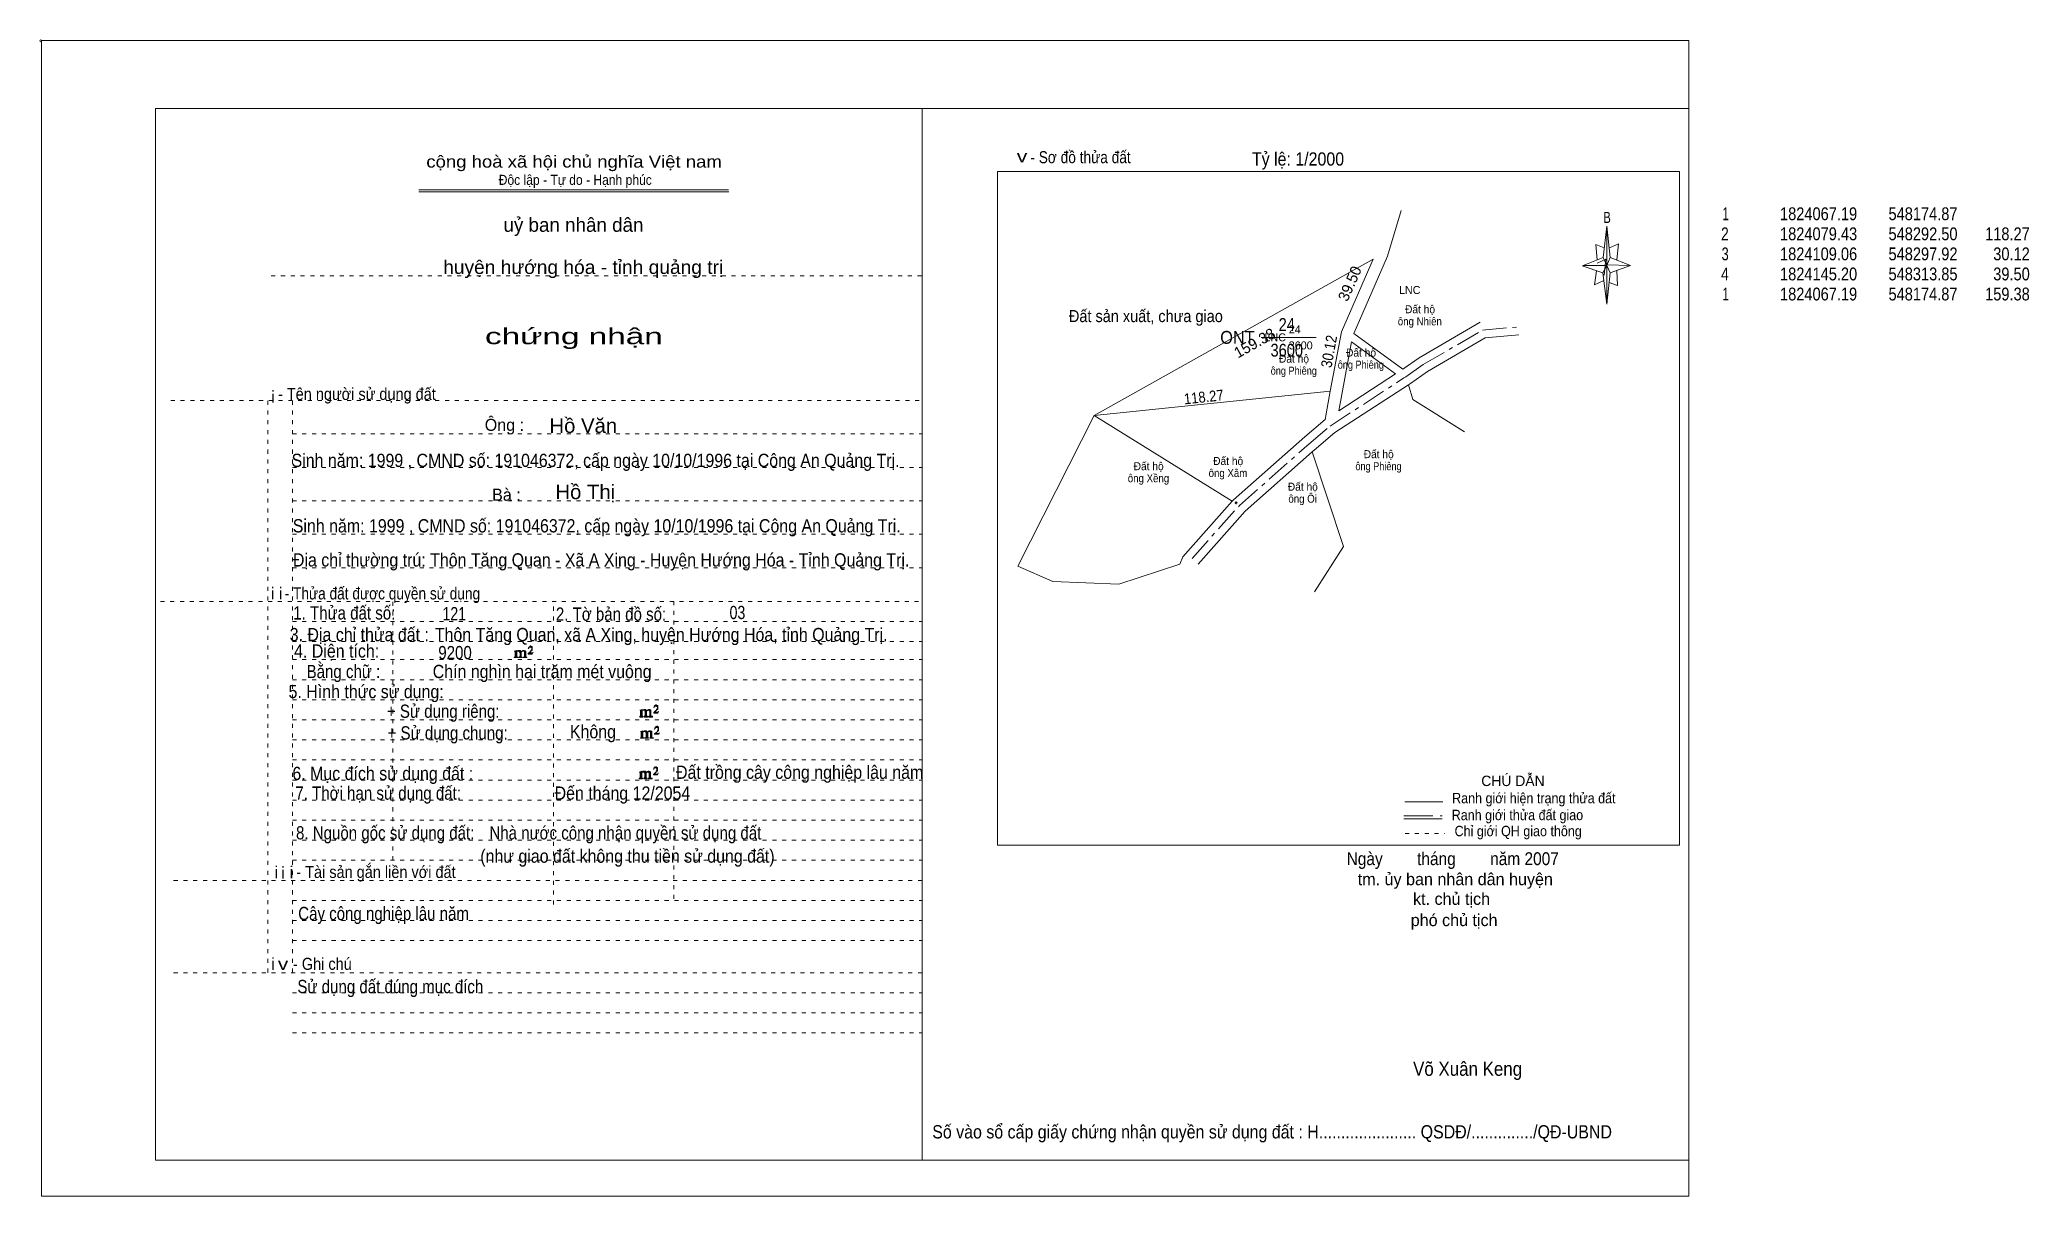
# Model space of a CAD drawing. Header units: centimetres. Extents: x -1.6 to 48, y -3.3 to 25.5.
import ezdxf
from ezdxf.enums import TextEntityAlignment as Align

# ---------------------------------------------------------------- set-up
doc = ezdxf.new("R2010")
doc.units = ezdxf.units.CM
doc.header["$LTSCALE"] = 0.12
for name, pattern in [('DOT_DASHED', [7.7, 5, -1.2, 0.3, -1.2]), ('DOTTED', [1.5, 0.3, -1.2]), ('LONG_DASHED', [7.5, 6, -1.5])]:
    doc.linetypes.add(name, pattern=pattern)
for name, color, linetype, lineweight in [('1', 7, 'DOTTED', 13), ('10', 7, 'Continuous', 13), ('13', 7, 'Continuous', 13), ('22', 7, 'Continuous', 13), ('33', 7, 'LONG_DASHED', 13), ('4', 7, 'Continuous', 13), ('5', 7, 'Continuous', 13), ('50', 7, 'Continuous', 13)]:
    doc.layers.add(name, color=color, linetype=linetype, lineweight=lineweight)
doc.layers.add('23', color=7, linetype='Continuous')
doc.layers.add('30', color=7, linetype='Continuous')

msp = doc.modelspace()

# ---------------------------------------------------------------- hatches: boundary and pattern name
at = {"layer": '10'}
msp.add_hatch(color=256, dxfattribs=at).paths.add_polyline_path([(28.224, 13.955, 1), (28.224, 13.963, 1)])
at = {"layer": '50'}
for points in [[(10.27, 10.13), (10.27, 10.12), (10.27, 10.11), (10.25, 10.11), (10.24, 10.11), (10.24, 10.1), (10.33, 10.1), (10.33, 10.11), (10.32, 10.11), (10.31, 10.11), (10.31, 10.12), (10.31, 10.13), (10.31, 10.24), (10.31, 10.25), (10.32, 10.26), (10.34, 10.26), (10.35, 10.26), (10.36, 10.26), (10.37, 10.25), (10.39, 10.22), (10.39, 10.13), (10.37, 10.12), (10.37, 10.11), (10.36, 10.11), (10.35, 10.11), (10.35, 10.1), (10.44, 10.1), (10.44, 10.11), (10.43, 10.11), (10.42, 10.11), (10.42, 10.12), (10.42, 10.13), (10.42, 10.24), (10.44, 10.26), (10.45, 10.26), (10.46, 10.26), (10.49, 10.26), (10.49, 10.25), (10.5, 10.24), (10.5, 10.22), (10.5, 10.13), (10.5, 10.12), (10.49, 10.11), (10.49, 10.11), (10.47, 10.11), (10.47, 10.1), (10.56, 10.1), (10.56, 10.11), (10.55, 10.11), (10.54, 10.11), (10.53, 10.12), (10.53, 10.13), (10.53, 10.2), (10.53, 10.25), (10.53, 10.26), (10.52, 10.27), (10.5, 10.28), (10.47, 10.28), (10.46, 10.28), (10.44, 10.27), (10.41, 10.25), (10.41, 10.26), (10.4, 10.28), (10.39, 10.28), (10.37, 10.28), (10.35, 10.28), (10.34, 10.28), (10.32, 10.26), (10.31, 10.26), (10.31, 10.25), (10.31, 10.25), (10.31, 10.26), (10.31, 10.28), (10.24, 10.26), (10.24, 10.26), (10.25, 10.26), (10.27, 10.25), (10.27, 10.24), (10.27, 10.23)], [(10.69, 10.19), (10.72, 10.24), (10.72, 10.24), (10.71, 10.22), (10.69, 10.22), (10.68, 10.22), (10.63, 10.22), (10.66, 10.26), (10.67, 10.27), (10.69, 10.28), (10.69, 10.3), (10.69, 10.32), (10.69, 10.34), (10.69, 10.35), (10.69, 10.37), (10.68, 10.38), (10.67, 10.38), (10.66, 10.39), (10.65, 10.39), (10.63, 10.38), (10.63, 10.38), (10.62, 10.37), (10.61, 10.35), (10.59, 10.33), (10.61, 10.33), (10.61, 10.35), (10.62, 10.35), (10.63, 10.36), (10.65, 10.36), (10.66, 10.36), (10.67, 10.35), (10.68, 10.35), (10.68, 10.32), (10.68, 10.3), (10.66, 10.28), (10.66, 10.26), (10.65, 10.25), (10.59, 10.2), (10.59, 10.19)], [(13.39, 8.66), (13.39, 8.65), (13.39, 8.64), (13.38, 8.64), (13.37, 8.64), (13.37, 8.62), (13.45, 8.62), (13.45, 8.64), (13.44, 8.64), (13.43, 8.64), (13.43, 8.65), (13.43, 8.66), (13.43, 8.77), (13.43, 8.78), (13.44, 8.79), (13.47, 8.79), (13.48, 8.79), (13.49, 8.79), (13.5, 8.78), (13.51, 8.74), (13.51, 8.66), (13.5, 8.65), (13.5, 8.64), (13.49, 8.64), (13.48, 8.64), (13.48, 8.62), (13.57, 8.62), (13.57, 8.64), (13.55, 8.64), (13.54, 8.64), (13.54, 8.65), (13.54, 8.66), (13.54, 8.77), (13.57, 8.79), (13.58, 8.79), (13.59, 8.79), (13.61, 8.79), (13.61, 8.78), (13.62, 8.77), (13.62, 8.74), (13.62, 8.66), (13.62, 8.65), (13.61, 8.64), (13.61, 8.64), (13.6, 8.64), (13.6, 8.62), (13.69, 8.62), (13.69, 8.64), (13.67, 8.64), (13.66, 8.64), (13.65, 8.65), (13.65, 8.66), (13.65, 8.73), (13.65, 8.78), (13.65, 8.79), (13.64, 8.8), (13.62, 8.81), (13.6, 8.81), (13.59, 8.81), (13.57, 8.8), (13.53, 8.78), (13.53, 8.79), (13.52, 8.81), (13.51, 8.81), (13.5, 8.81), (13.48, 8.81), (13.47, 8.81), (13.44, 8.79), (13.43, 8.79), (13.43, 8.78), (13.43, 8.78), (13.43, 8.79), (13.43, 8.81), (13.37, 8.79), (13.37, 8.79), (13.38, 8.79), (13.39, 8.78), (13.39, 8.77), (13.39, 8.76)], [(13.82, 8.72), (13.84, 8.77), (13.84, 8.77), (13.83, 8.74), (13.82, 8.74), (13.81, 8.74), (13.75, 8.74), (13.79, 8.79), (13.8, 8.8), (13.82, 8.81), (13.82, 8.83), (13.82, 8.84), (13.82, 8.87), (13.82, 8.88), (13.82, 8.9), (13.81, 8.91), (13.8, 8.91), (13.79, 8.92), (13.77, 8.92), (13.75, 8.91), (13.75, 8.91), (13.74, 8.9), (13.73, 8.88), (13.72, 8.86), (13.73, 8.86), (13.73, 8.88), (13.74, 8.88), (13.75, 8.89), (13.77, 8.89), (13.79, 8.89), (13.8, 8.88), (13.81, 8.88), (13.81, 8.84), (13.81, 8.83), (13.79, 8.81), (13.79, 8.79), (13.77, 8.78), (13.72, 8.73), (13.72, 8.72)], [(13.41, 8.12), (13.41, 8.11), (13.41, 8.1), (13.4, 8.1), (13.39, 8.1), (13.39, 8.09), (13.48, 8.09), (13.48, 8.1), (13.47, 8.1), (13.45, 8.1), (13.45, 8.11), (13.45, 8.12), (13.45, 8.23), (13.45, 8.24), (13.47, 8.26), (13.49, 8.26), (13.5, 8.26), (13.51, 8.26), (13.52, 8.24), (13.53, 8.21), (13.53, 8.12), (13.52, 8.11), (13.52, 8.1), (13.51, 8.1), (13.5, 8.1), (13.5, 8.09), (13.59, 8.09), (13.59, 8.1), (13.58, 8.1), (13.57, 8.1), (13.57, 8.11), (13.57, 8.12), (13.57, 8.23), (13.59, 8.26), (13.6, 8.26), (13.61, 8.26), (13.63, 8.26), (13.63, 8.24), (13.64, 8.23), (13.64, 8.21), (13.64, 8.12), (13.64, 8.11), (13.63, 8.1), (13.63, 8.1), (13.62, 8.1), (13.62, 8.09), (13.71, 8.09), (13.71, 8.1), (13.7, 8.1), (13.69, 8.1), (13.67, 8.11), (13.67, 8.12), (13.67, 8.2), (13.67, 8.24), (13.67, 8.26), (13.66, 8.27), (13.64, 8.28), (13.62, 8.28), (13.61, 8.28), (13.59, 8.27), (13.55, 8.24), (13.55, 8.26), (13.54, 8.28), (13.53, 8.28), (13.52, 8.28), (13.5, 8.28), (13.49, 8.28), (13.47, 8.26), (13.45, 8.26), (13.45, 8.24), (13.45, 8.24), (13.45, 8.26), (13.45, 8.28), (13.39, 8.26), (13.39, 8.26), (13.4, 8.26), (13.41, 8.24), (13.41, 8.23), (13.41, 8.22)], [(13.84, 8.19), (13.86, 8.23), (13.86, 8.23), (13.85, 8.21), (13.84, 8.21), (13.83, 8.21), (13.77, 8.21), (13.81, 8.26), (13.82, 8.27), (13.84, 8.28), (13.84, 8.3), (13.84, 8.31), (13.84, 8.33), (13.84, 8.34), (13.84, 8.37), (13.83, 8.38), (13.82, 8.38), (13.81, 8.39), (13.8, 8.39), (13.77, 8.38), (13.77, 8.38), (13.76, 8.37), (13.75, 8.34), (13.74, 8.32), (13.75, 8.32), (13.75, 8.34), (13.76, 8.34), (13.77, 8.36), (13.8, 8.36), (13.81, 8.36), (13.82, 8.34), (13.83, 8.34), (13.83, 8.31), (13.83, 8.3), (13.81, 8.28), (13.81, 8.26), (13.8, 8.24), (13.74, 8.2), (13.74, 8.19)], [(13.38, 7.12), (13.38, 7.11), (13.38, 7.1), (13.37, 7.1), (13.36, 7.1), (13.36, 7.08), (13.44, 7.08), (13.44, 7.1), (13.43, 7.1), (13.42, 7.1), (13.42, 7.11), (13.42, 7.12), (13.42, 7.23), (13.42, 7.24), (13.43, 7.25), (13.46, 7.25), (13.47, 7.25), (13.48, 7.25), (13.49, 7.24), (13.5, 7.2), (13.5, 7.12), (13.49, 7.11), (13.49, 7.1), (13.48, 7.1), (13.47, 7.1), (13.47, 7.08), (13.56, 7.08), (13.56, 7.1), (13.54, 7.1), (13.53, 7.1), (13.53, 7.11), (13.53, 7.12), (13.53, 7.23), (13.56, 7.25), (13.57, 7.25), (13.58, 7.25), (13.6, 7.25), (13.6, 7.24), (13.61, 7.23), (13.61, 7.2), (13.61, 7.12), (13.61, 7.11), (13.6, 7.1), (13.6, 7.1), (13.59, 7.1), (13.59, 7.08), (13.68, 7.08), (13.68, 7.1), (13.66, 7.1), (13.65, 7.1), (13.64, 7.11), (13.64, 7.12), (13.64, 7.19), (13.64, 7.24), (13.64, 7.25), (13.63, 7.26), (13.61, 7.27), (13.59, 7.27), (13.58, 7.27), (13.56, 7.26), (13.52, 7.24), (13.52, 7.25), (13.51, 7.27), (13.5, 7.27), (13.49, 7.27), (13.47, 7.27), (13.46, 7.27), (13.43, 7.25), (13.42, 7.25), (13.42, 7.24), (13.42, 7.24), (13.42, 7.25), (13.42, 7.27), (13.36, 7.25), (13.36, 7.25), (13.37, 7.25), (13.38, 7.24), (13.38, 7.23), (13.38, 7.22)], [(13.81, 7.18), (13.83, 7.23), (13.83, 7.23), (13.82, 7.2), (13.81, 7.2), (13.8, 7.2), (13.74, 7.2), (13.78, 7.25), (13.79, 7.26), (13.81, 7.27), (13.81, 7.29), (13.81, 7.3), (13.81, 7.33), (13.81, 7.34), (13.81, 7.36), (13.8, 7.37), (13.79, 7.37), (13.78, 7.38), (13.76, 7.38), (13.74, 7.37), (13.74, 7.37), (13.73, 7.36), (13.72, 7.34), (13.71, 7.32), (13.72, 7.32), (13.72, 7.34), (13.73, 7.34), (13.74, 7.35), (13.76, 7.35), (13.78, 7.35), (13.79, 7.34), (13.8, 7.34), (13.8, 7.3), (13.8, 7.29), (13.78, 7.27), (13.78, 7.25), (13.76, 7.24), (13.71, 7.19), (13.71, 7.18)]]:
    msp.add_hatch(color=256, dxfattribs=at).paths.add_polyline_path(points)

# ---------------------------------------------------------------- linework, layer by layer
at = {"layer": '1', "linetype": 'Continuous'}
for p, q in [((1.31, -2.42), (1.31, 23.78)), ((1.31, 23.78), (39.51, 23.78)), ((20.41, -2.42), (20.41, 23.78)), ((39.51, -2.42), (39.51, 23.78)), ((7.87, 21.76), (15.58, 21.76)), ((7.87, 21.71), (15.59, 21.71)), ((37.36, 19.69), (36.85, 19.86)), ((1.31, -2.42), (39.51, -2.42))]:
    msp.add_line(p, q, dxfattribs=at)
at = {"layer": '1'}
for p, q in [((4.19, 19.61), (20.41, 19.61)), ((1.69, 16.51), (20.41, 16.51)), ((4.11, 2.25), (4.11, 16.51)), ((4.72, 2.25), (4.72, 16.51)), ((4.72, 15.68), (20.41, 15.68)), ((4.72, 14.84), (20.41, 14.84)), ((4.72, 14.01), (20.41, 14.01)), ((4.72, 13.18), (20.41, 13.18)), ((4.72, 12.34), (20.41, 12.34)), ((1.43, 11.5), (20.41, 11.5)), ((7.22, 5.05), (7.22, 11.5)), ((11.22, 3.95), (11.22, 11.5)), ((14.22, 4.09), (14.22, 11.5)), ((4.72, 11), (20.41, 11)), ((4.72, 10.5), (20.41, 10.5)), ((4.72, 10.05), (20.41, 10.05)), ((4.72, 9.55), (20.41, 9.55)), ((4.72, 9.05), (20.41, 9.05)), ((4.72, 8.55), (20.41, 8.55)), ((4.72, 8.05), (20.41, 8.05)), ((4.72, 7.55), (20.41, 7.55)), ((4.72, 7.05), (20.41, 7.05)), ((4.72, 6.55), (20.41, 6.55)), ((4.72, 6.05), (20.41, 6.05)), ((4.72, 5.55), (20.41, 5.55)), ((4.72, 5.05), (20.41, 5.05)), ((1.76, 4.55), (20.41, 4.55)), ((4.72, 4.05), (20.41, 4.05)), ((4.72, 3.55), (20.41, 3.55)), ((4.72, 3.05), (20.41, 3.05)), ((1.76, 2.25), (20.41, 2.25)), ((4.72, 1.75), (20.41, 1.75)), ((4.72, 1.25), (20.41, 1.25)), ((4.72, 0.75), (20.41, 0.75))]:
    msp.add_line(p, q, dxfattribs=at)
at = {"layer": '1', "linetype": 'Continuous'}
msp.add_lwpolyline([(-1.53, -3.32), (39.51, -3.32), (39.51, 25.48), (-1.53, 25.48)], close=True, dxfattribs=at)
msp.add_lwpolyline([(37.37, 19.49), (37.16, 19.39), (37.21, 19.74)], dxfattribs=at)
at = {"layer": '10'}
for p, q in [((28.21, 13.96), (28.2, 13.96)), ((28.23, 13.97), (28.23, 13.99)), ((28.23, 13.92), (28.23, 13.94)), ((28.26, 13.96), (28.24, 13.96))]:
    msp.add_line(p, q, dxfattribs=at)
for radius in [0.0156, 0.00375]:
    msp.add_circle((28.224, 13.959), radius, dxfattribs=at)
at = {"layer": '13'}
msp.add_line((29.54, 18.08), (30.22, 18.08), dxfattribs=at)
at = {"layer": '22'}
for p, q in [((32.2, 17.17), (31.1, 17.97)), ((32.38, 17.29), (31.16, 18.18)), ((28.13, 14), (24.69, 16.13))]:
    msp.add_line(p, q, dxfattribs=at)
for points in [[(32.34, 21.24), (32, 20.1), (31.16, 18.18)], [(30.57, 16.74), (24.69, 16.13), (31.64, 20.03)], [(30.57, 16.74), (30.85, 18.22), (31.64, 20.03)], [(34.31, 18.46), (32.79, 17.57), (32.38, 17.29)], [(32.2, 17.17), (30.79, 16.25), (31.1, 17.97)], [(32.52, 16.9), (32.57, 16.93), (33, 17.23), (34.43, 18.07), (35.27, 18.14)], [(30.12, 15.23), (30.17, 15.27), (30.69, 15.71), (32.52, 16.9)], [(33.92, 15.73), (32.63, 16.53), (32.52, 16.9)], [(28.13, 14), (28.16, 14.03), (29.94, 15.6), (30.45, 16.03), (30.57, 16.74)], [(26.83, 12.43), (25.31, 11.93), (23.66, 12), (22.79, 12.38), (24.69, 16.13)], [(27.28, 12.43), (28.45, 13.75), (30.12, 15.23)], [(30.18, 11.74), (30.9, 12.87), (30.12, 15.23)], [(26.83, 12.43), (26.9, 12.61), (28.13, 14)]]:
    msp.add_lwpolyline(points, dxfattribs=at)
at = {"layer": '22', "linetype": 'DOT_DASHED'}
for points in [[(32.41, 17.07), (32.46, 17.1), (32.89, 17.4), (34.37, 18.26), (35.25, 18.34)], [(29.99, 15.38), (30.04, 15.42), (30.57, 15.87), (32.41, 17.07)], [(27.13, 12.57), (28.31, 13.89), (29.99, 15.38)]]:
    msp.add_lwpolyline(points, dxfattribs=at)
at = {"layer": '33'}
msp.add_line((28.85, 18.08), (30.13, 18.08), dxfattribs=at)
at = {"layer": '4'}
for p, q in [((32.43, 6.51), (33.38, 6.51)), ((32.41, 6.08), (33.36, 6.08))]:
    msp.add_line(p, q, dxfattribs=at)
at = {"layer": '4', "linetype": 'LONG_DASHED'}
msp.add_line((32.41, 6.16), (33.36, 6.16), dxfattribs=at)
at = {"layer": '4', "linetype": 'DOTTED'}
msp.add_line((32.44, 5.72), (33.43, 5.72), dxfattribs=at)
at = {"layer": '4'}
msp.add_lwpolyline([(22.28, 22.21), (39.27, 22.21), (39.27, 5.43), (22.28, 5.43)], close=True, dxfattribs=at)
msp.add_circle((-1.55, 25.47), 0.025, dxfattribs=at)
at = {"layer": '5'}
for p, q in [((37.37, 20.07), (37.46, 20.85)), ((37.55, 20.07), (38.05, 19.87)), ((37.55, 19.69), (37.46, 18.91)), ((37.73, 19.37), (37.52, 19.45)), ((37.71, 19.75), (37.73, 19.37))]:
    msp.add_line(p, q, dxfattribs=at)
for points in [[(37.46, 20.85), (37.55, 20.07), (37.46, 19.87)], [(37.46, 19.87), (36.87, 19.87), (37.37, 20.07), (37.55, 19.69), (38.05, 19.87), (37.46, 19.89)], [(37.46, 19.87), (37.46, 18.91), (37.36, 19.69)]]:
    msp.add_lwpolyline(points, close=True, dxfattribs=at)
for points in [[(37.4, 20.31), (37.19, 20.39), (37.22, 20.01)], [(37.53, 20.31), (37.75, 20.41), (37.71, 20.01)], [(37.46, 19.87), (37.37, 20.07), (36.87, 19.87)], [(37.22, 19.93), (37.44, 20.03), (37.4, 19.63)], [(37.46, 19.87), (37.55, 19.69), (38.05, 19.87)]]:
    msp.add_lwpolyline(points, dxfattribs=at)
at = {"layer": '50'}
for points in [[(10.27, 10.13), (10.27, 10.12), (10.27, 10.11), (10.25, 10.11), (10.24, 10.11), (10.24, 10.1), (10.33, 10.1), (10.33, 10.11), (10.32, 10.11), (10.31, 10.11), (10.31, 10.12), (10.31, 10.13), (10.31, 10.24), (10.31, 10.25), (10.32, 10.26), (10.34, 10.26), (10.35, 10.26), (10.36, 10.26), (10.37, 10.25), (10.39, 10.22), (10.39, 10.13), (10.37, 10.12), (10.37, 10.11), (10.36, 10.11), (10.35, 10.11), (10.35, 10.1), (10.44, 10.1), (10.44, 10.11), (10.43, 10.11), (10.42, 10.11), (10.42, 10.12), (10.42, 10.13), (10.42, 10.24), (10.44, 10.26), (10.45, 10.26), (10.46, 10.26), (10.49, 10.26), (10.49, 10.25), (10.5, 10.24), (10.5, 10.22), (10.5, 10.13), (10.5, 10.12), (10.49, 10.11), (10.49, 10.11), (10.47, 10.11), (10.47, 10.1), (10.56, 10.1), (10.56, 10.11), (10.55, 10.11), (10.54, 10.11), (10.53, 10.12), (10.53, 10.13), (10.53, 10.2), (10.53, 10.25), (10.53, 10.26), (10.52, 10.27), (10.5, 10.28), (10.47, 10.28), (10.46, 10.28), (10.44, 10.27), (10.41, 10.25), (10.41, 10.26), (10.4, 10.28), (10.39, 10.28), (10.37, 10.28), (10.35, 10.28), (10.34, 10.28), (10.32, 10.26), (10.31, 10.26), (10.31, 10.25), (10.31, 10.25), (10.31, 10.26), (10.31, 10.28), (10.24, 10.26), (10.24, 10.26), (10.25, 10.26), (10.27, 10.25), (10.27, 10.24), (10.27, 10.23)], [(10.69, 10.19), (10.72, 10.24), (10.72, 10.24), (10.71, 10.22), (10.69, 10.22), (10.68, 10.22), (10.63, 10.22), (10.66, 10.26), (10.67, 10.27), (10.69, 10.28), (10.69, 10.3), (10.69, 10.32), (10.69, 10.34), (10.69, 10.35), (10.69, 10.37), (10.68, 10.38), (10.67, 10.38), (10.66, 10.39), (10.65, 10.39), (10.63, 10.38), (10.63, 10.38), (10.62, 10.37), (10.61, 10.35), (10.59, 10.33), (10.61, 10.33), (10.61, 10.35), (10.62, 10.35), (10.63, 10.36), (10.65, 10.36), (10.66, 10.36), (10.67, 10.35), (10.68, 10.35), (10.68, 10.32), (10.68, 10.3), (10.66, 10.28), (10.66, 10.26), (10.65, 10.25), (10.59, 10.2), (10.59, 10.19)], [(13.39, 8.66), (13.39, 8.65), (13.39, 8.64), (13.38, 8.64), (13.37, 8.64), (13.37, 8.62), (13.45, 8.62), (13.45, 8.64), (13.44, 8.64), (13.43, 8.64), (13.43, 8.65), (13.43, 8.66), (13.43, 8.77), (13.43, 8.78), (13.44, 8.79), (13.47, 8.79), (13.48, 8.79), (13.49, 8.79), (13.5, 8.78), (13.51, 8.74), (13.51, 8.66), (13.5, 8.65), (13.5, 8.64), (13.49, 8.64), (13.48, 8.64), (13.48, 8.62), (13.57, 8.62), (13.57, 8.64), (13.55, 8.64), (13.54, 8.64), (13.54, 8.65), (13.54, 8.66), (13.54, 8.77), (13.57, 8.79), (13.58, 8.79), (13.59, 8.79), (13.61, 8.79), (13.61, 8.78), (13.62, 8.77), (13.62, 8.74), (13.62, 8.66), (13.62, 8.65), (13.61, 8.64), (13.61, 8.64), (13.6, 8.64), (13.6, 8.62), (13.69, 8.62), (13.69, 8.64), (13.67, 8.64), (13.66, 8.64), (13.65, 8.65), (13.65, 8.66), (13.65, 8.73), (13.65, 8.78), (13.65, 8.79), (13.64, 8.8), (13.62, 8.81), (13.6, 8.81), (13.59, 8.81), (13.57, 8.8), (13.53, 8.78), (13.53, 8.79), (13.52, 8.81), (13.51, 8.81), (13.5, 8.81), (13.48, 8.81), (13.47, 8.81), (13.44, 8.79), (13.43, 8.79), (13.43, 8.78), (13.43, 8.78), (13.43, 8.79), (13.43, 8.81), (13.37, 8.79), (13.37, 8.79), (13.38, 8.79), (13.39, 8.78), (13.39, 8.77), (13.39, 8.76)], [(13.82, 8.72), (13.84, 8.77), (13.84, 8.77), (13.83, 8.74), (13.82, 8.74), (13.81, 8.74), (13.75, 8.74), (13.79, 8.79), (13.8, 8.8), (13.82, 8.81), (13.82, 8.83), (13.82, 8.84), (13.82, 8.87), (13.82, 8.88), (13.82, 8.9), (13.81, 8.91), (13.8, 8.91), (13.79, 8.92), (13.77, 8.92), (13.75, 8.91), (13.75, 8.91), (13.74, 8.9), (13.73, 8.88), (13.72, 8.86), (13.73, 8.86), (13.73, 8.88), (13.74, 8.88), (13.75, 8.89), (13.77, 8.89), (13.79, 8.89), (13.8, 8.88), (13.81, 8.88), (13.81, 8.84), (13.81, 8.83), (13.79, 8.81), (13.79, 8.79), (13.77, 8.78), (13.72, 8.73), (13.72, 8.72)], [(13.41, 8.12), (13.41, 8.11), (13.41, 8.1), (13.4, 8.1), (13.39, 8.1), (13.39, 8.09), (13.48, 8.09), (13.48, 8.1), (13.47, 8.1), (13.45, 8.1), (13.45, 8.11), (13.45, 8.12), (13.45, 8.23), (13.45, 8.24), (13.47, 8.26), (13.49, 8.26), (13.5, 8.26), (13.51, 8.26), (13.52, 8.24), (13.53, 8.21), (13.53, 8.12), (13.52, 8.11), (13.52, 8.1), (13.51, 8.1), (13.5, 8.1), (13.5, 8.09), (13.59, 8.09), (13.59, 8.1), (13.58, 8.1), (13.57, 8.1), (13.57, 8.11), (13.57, 8.12), (13.57, 8.23), (13.59, 8.26), (13.6, 8.26), (13.61, 8.26), (13.63, 8.26), (13.63, 8.24), (13.64, 8.23), (13.64, 8.21), (13.64, 8.12), (13.64, 8.11), (13.63, 8.1), (13.63, 8.1), (13.62, 8.1), (13.62, 8.09), (13.71, 8.09), (13.71, 8.1), (13.7, 8.1), (13.69, 8.1), (13.67, 8.11), (13.67, 8.12), (13.67, 8.2), (13.67, 8.24), (13.67, 8.26), (13.66, 8.27), (13.64, 8.28), (13.62, 8.28), (13.61, 8.28), (13.59, 8.27), (13.55, 8.24), (13.55, 8.26), (13.54, 8.28), (13.53, 8.28), (13.52, 8.28), (13.5, 8.28), (13.49, 8.28), (13.47, 8.26), (13.45, 8.26), (13.45, 8.24), (13.45, 8.24), (13.45, 8.26), (13.45, 8.28), (13.39, 8.26), (13.39, 8.26), (13.4, 8.26), (13.41, 8.24), (13.41, 8.23), (13.41, 8.22)], [(13.84, 8.19), (13.86, 8.23), (13.86, 8.23), (13.85, 8.21), (13.84, 8.21), (13.83, 8.21), (13.77, 8.21), (13.81, 8.26), (13.82, 8.27), (13.84, 8.28), (13.84, 8.3), (13.84, 8.31), (13.84, 8.33), (13.84, 8.34), (13.84, 8.37), (13.83, 8.38), (13.82, 8.38), (13.81, 8.39), (13.8, 8.39), (13.77, 8.38), (13.77, 8.38), (13.76, 8.37), (13.75, 8.34), (13.74, 8.32), (13.75, 8.32), (13.75, 8.34), (13.76, 8.34), (13.77, 8.36), (13.8, 8.36), (13.81, 8.36), (13.82, 8.34), (13.83, 8.34), (13.83, 8.31), (13.83, 8.3), (13.81, 8.28), (13.81, 8.26), (13.8, 8.24), (13.74, 8.2), (13.74, 8.19)], [(13.38, 7.12), (13.38, 7.11), (13.38, 7.1), (13.37, 7.1), (13.36, 7.1), (13.36, 7.08), (13.44, 7.08), (13.44, 7.1), (13.43, 7.1), (13.42, 7.1), (13.42, 7.11), (13.42, 7.12), (13.42, 7.23), (13.42, 7.24), (13.43, 7.25), (13.46, 7.25), (13.47, 7.25), (13.48, 7.25), (13.49, 7.24), (13.5, 7.2), (13.5, 7.12), (13.49, 7.11), (13.49, 7.1), (13.48, 7.1), (13.47, 7.1), (13.47, 7.08), (13.56, 7.08), (13.56, 7.1), (13.54, 7.1), (13.53, 7.1), (13.53, 7.11), (13.53, 7.12), (13.53, 7.23), (13.56, 7.25), (13.57, 7.25), (13.58, 7.25), (13.6, 7.25), (13.6, 7.24), (13.61, 7.23), (13.61, 7.2), (13.61, 7.12), (13.61, 7.11), (13.6, 7.1), (13.6, 7.1), (13.59, 7.1), (13.59, 7.08), (13.68, 7.08), (13.68, 7.1), (13.66, 7.1), (13.65, 7.1), (13.64, 7.11), (13.64, 7.12), (13.64, 7.19), (13.64, 7.24), (13.64, 7.25), (13.63, 7.26), (13.61, 7.27), (13.59, 7.27), (13.58, 7.27), (13.56, 7.26), (13.52, 7.24), (13.52, 7.25), (13.51, 7.27), (13.5, 7.27), (13.49, 7.27), (13.47, 7.27), (13.46, 7.27), (13.43, 7.25), (13.42, 7.25), (13.42, 7.24), (13.42, 7.24), (13.42, 7.25), (13.42, 7.27), (13.36, 7.25), (13.36, 7.25), (13.37, 7.25), (13.38, 7.24), (13.38, 7.23), (13.38, 7.22)], [(13.81, 7.18), (13.83, 7.23), (13.83, 7.23), (13.82, 7.2), (13.81, 7.2), (13.8, 7.2), (13.74, 7.2), (13.78, 7.25), (13.79, 7.26), (13.81, 7.27), (13.81, 7.29), (13.81, 7.3), (13.81, 7.33), (13.81, 7.34), (13.81, 7.36), (13.8, 7.37), (13.79, 7.37), (13.78, 7.38), (13.76, 7.38), (13.74, 7.37), (13.74, 7.37), (13.73, 7.36), (13.72, 7.34), (13.71, 7.32), (13.72, 7.32), (13.72, 7.34), (13.73, 7.34), (13.74, 7.35), (13.76, 7.35), (13.78, 7.35), (13.79, 7.34), (13.8, 7.34), (13.8, 7.3), (13.8, 7.29), (13.78, 7.27), (13.78, 7.25), (13.76, 7.24), (13.71, 7.19), (13.71, 7.18)]]:
    msp.add_lwpolyline(points, close=True, dxfattribs=at)

# ---------------------------------------------------------------- texts
at = {"layer": '1'}
for s, height, width, p in [('cộng hoà xã hội chủ nghĩa Việt nam', 0.3, 1.15, (11.735, 22.31)), ('v', 0.3, 1.3, (22.895, 22.44)), ('- Sơ đồ thửa đất ', 0.3, 0.85, (24.4, 22.42)), ('Độc lập - Tự do - Hạnh phúc', 0.25, 0.9, (11.765, 21.88)), ('chứng nhận', 0.4, 1.55, (11.73, 17.91)), ('- Tên người sử dụng đất', 0.3, 0.9, (6.325, 16.52)), ('- Thửa đất được quyền sử dụng', 0.3, 0.85, (6.96, 11.55)), ('- Tài sản gắn liền với đất ', 0.3, 0.9, (6.85, 4.61)), ('v', 0.3, 1.3, (4.485, 2.32)), ('- Ghi chú', 0.3, 0.9, (5.465, 2.32))]:
    msp.add_text(s, height=height, dxfattribs=dict(at, width=width)).set_placement(p, align=Align.CENTER)
for s, height, p in [('uỷ ban nhân dân', 0.35, (11.72, 20.71)), ('i', 0.3, (4.235, 16.45)), ('i', 0.3, (4.225, 11.55)), ('i', 0.3, (4.425, 11.55)), ('i', 0.3, (4.315, 4.6)), ('i', 0.3, (4.485, 4.59)), ('i', 0.3, (4.695, 4.6)), ('i', 0.3, (4.235, 2.32))]:
    msp.add_text(s, height=height, dxfattribs=at).set_placement(p, align=Align.CENTER)
at = {"layer": '10', "width": 0.9}
msp.add_text('Võ Xuân Keng', height=0.35, dxfattribs=at).set_placement((33.995, -0.32), align=Align.CENTER)
at = {"layer": '13'}
for p in [(32.82, 19.16), (29.47, 17.98)]:
    msp.add_text('LNC', height=0.2, dxfattribs=at).set_placement(p, align=Align.RIGHT)
for s, p in [('24', (29.54, 18.18)), ('3600', (29.54, 17.78))]:
    msp.add_text(s, height=0.2, dxfattribs=at).set_placement(p)
at = {"layer": '22', "width": 0.9}
msp.add_text('Đất sản xuất, chưa giao', height=0.3, dxfattribs=at).set_placement((25.98, 18.46), align=Align.CENTER)
at = {"layer": '23'}
for s, width, p in [('Đất hộ', 0.95, (32.81, 18.68)), ('ông Nhiên', 0.9, (32.805, 18.38)), ('ông Phiêng', 0.85, (29.665, 17.15)), ('Đất hộ', 0.95, (29.67, 17.45)), ('ông Phiêng', 0.85, (31.335, 17.3)), ('Đất hộ', 0.95, (31.34, 17.6)), ('Đất hộ', 0.95, (26.05, 14.77)), ('Đất hộ', 0.95, (28.03, 14.9)), ('ông Phiêng', 0.85, (31.775, 14.77)), ('Đất hộ', 0.95, (31.78, 15.07)), ('ông Xềng', 0.9, (26.045, 14.47)), ('ông Xâm', 0.9, (28.025, 14.6)), ('Đất hộ', 0.95, (29.89, 14.26)), ('ông Ôi', 0.9, (29.885, 13.96))]:
    msp.add_text(s, height=0.2, dxfattribs=dict(at, width=width)).set_placement(p, align=Align.CENTER)
at = {"layer": '30'}
for s, width, p in [('1', 0.65, (40.5, 21)), ('1824067.19', 0.85, (43.7, 21)), ('548174.87', 0.85, (46.2, 21)), ('548174.87', 0.85, (46.2, 21)), ('2', 0.8, (40.5, 20.5)), ('1824079.43', 0.85, (43.7, 20.5)), ('548292.50', 0.85, (46.2, 20.5)), ('118.27', 0.85, (48, 20.5)), ('3', 0.75, (40.5, 20)), ('1824109.06', 0.85, (43.7, 20)), ('548297.92', 0.85, (46.2, 20)), ('30.12', 0.85, (48, 20)), ('1824145.20', 0.85, (43.7, 19.5)), ('548313.85', 0.85, (46.2, 19.5)), ('39.50', 0.85, (48, 19.5)), ('4', 0.8, (40.5, 19.5)), ('1', 0.65, (40.5, 19)), ('1824067.19', 0.85, (43.7, 19)), ('548174.87', 0.85, (46.2, 19)), ('159.38', 0.85, (48, 19))]:
    msp.add_text(s, height=0.32, dxfattribs=dict(at, width=width)).set_placement(p, align=Align.RIGHT)
for s, rotation, p in [('39.50', 66.213, (31.183, 19.366)), ('159.38', 29.306, (28.754, 17.822))]:
    msp.add_text(s, height=0.27, rotation=rotation, dxfattribs=at).set_placement(p, align=Align.CENTER)
at = {"layer": '30', "width": 0.9}
for s, rotation, p in [('30.12', 79.634, (30.674, 17.706)), ('118.27', 5.941, (27.436, 16.461))]:
    msp.add_text(s, height=0.27, rotation=rotation, dxfattribs=at).set_placement(p, align=Align.CENTER)
at = {"layer": '33', "width": 0.85}
for s, p in [('24', (29.49, 18.24)), ('3600', (29.49, 17.6))]:
    msp.add_text(s, height=0.32, dxfattribs=at).set_placement(p, align=Align.CENTER)
at = {"layer": '33', "width": 0.95}
msp.add_text('ONT', height=0.32, dxfattribs=at).set_placement((28.69, 17.92), align=Align.RIGHT)
at = {"layer": '4', "width": 0.9}
for s, height, p in [('Tỷ lệ: 1/2000', 0.33, (29.77, 22.36)), ('Ranh giới hiện trạng thửa đất', 0.2591, (35.645, 6.47)), ('Ranh giới thửa đất giao ', 0.2591, (35.28, 6.05)), ('Chỉ giới QH giao thông', 0.2591, (35.255, 5.65))]:
    msp.add_text(s, height=height, dxfattribs=at).set_placement(p, align=Align.CENTER)
at = {"layer": '4'}
msp.add_text('CHÚ DẪN', height=0.2591, dxfattribs=at).set_placement((35.125, 6.9), align=Align.CENTER)
at = {"layer": '5', "width": 0.75}
msp.add_text('B', height=0.276, dxfattribs=at).set_placement((37.47, 20.93), align=Align.CENTER)
at = {"layer": '50'}
for s, height, width, p in [('  huyện hướng hóa - tỉnh quảng trị', 0.34, 1.05, (11.83, 19.66)), ('Hồ Văn', 0.36, 1.05, (11.965, 15.7)), ('Sinh năm: 1999 , CMND số: 191046372, cấp ngày 10/10/1996 tại Công An Quảng Trị.', 0.33, 0.9, (12.27, 14.85)), ('Hồ Thị', 0.36, 1.05, (12.015, 14.05)), ('Sinh năm: 1999 , CMND số: 191046372, cấp ngày 10/10/1996 tại Công An Quảng Trị.', 0.33, 0.9, (12.3, 13.22)), ('Địa chỉ thường trú: Thôn Tăng Quan - Xã A Xing - Huyện Hướng Hóa - Tỉnh Quảng Trị.', 0.33, 0.9, (12.41, 12.37)), ('1. Thửa đất số:  ', 0.33, 0.85, (6.115, 11.05)), ('121', 0.33, 0.8, (8.75, 11.03)), ('2. Tờ bản đồ số:  ', 0.33, 0.85, (12.76, 11.02)), ('03', 0.33, 0.8, (15.805, 11.06)), ('3. Địa chỉ thửa đất : ', 0.33, 0.9, (6.44, 10.51)), ('4. Diện tích: ', 0.33, 0.9, (5.875, 10.1)), ('Thôn Tăng Quan, xã A Xing, huyện Hướng Hóa, tỉnh Quảng Trị.', 0.33, 0.9, (13.905, 10.51)), ('Bằng chữ :', 0.33, 0.85, (5.99, 9.59)), ('Chín nghìn hai trăm mét vuông', 0.33, 0.9, (10.94, 9.59)), ('9200', 0.33, 0.85, (8.77, 10.06)), ('5. Hình thức sử dụng:', 0.33, 0.9, (6.555, 9.09)), ('+ Sử dụng riêng:', 0.33, 0.85, (8.475, 8.6)), ('Không', 0.33, 0.9, (12.205, 8.09)), ('+ Sử dụng chung:', 0.33, 0.85, (8.585, 8.06)), ('Đất trồng cây công nghiệp lâu năm', 0.33, 0.9, (17.355, 7.08)), ('6. Mục đích sử dụng đất :', 0.33, 0.9, (6.97, 7.05)), ('7. Thời hạn sử dụng đất:', 0.33, 0.85, (6.855, 6.56)), ('Đến tháng 12/2054', 0.33, 0.9, (12.94, 6.56)), ('8. Nguồn gốc sử dụng đất:', 0.33, 0.85, (7.03, 5.57)), ('Nhà nước công nhận quyền sử dụng đất ', 0.33, 0.85, (13.065, 5.57)), ('(như giao đất không thu tiền sử dụng đất)', 0.33, 0.9, (13.065, 4.99)), ('Ngày        tháng        năm 2007', 0.32, 0.9, (33.625, 4.93)), ('Cây công nghiệp lâu năm', 0.33, 0.85, (6.99, 3.56)), ('Sử dụng đất đúng mục đích ', 0.33, 0.85, (7.21, 1.74)), ('Số vào sổ cấp giấy chứng nhận quyền sử dụng đất : H...................... QSDĐ/............../QĐ-UBND', 0.33, 0.9, (29.125, -1.88))]:
    msp.add_text(s, height=height, dxfattribs=dict(at, width=width)).set_placement(p, align=Align.CENTER)
for s, p in [('Ông :', (10, 15.75)), ('Bà :', (10.05, 14.01)), ('tm. ủy ban nhân dân huyện ', (33.745, 4.43)), ('kt. chủ tịch', (33.595, 3.94)), ('phó chủ tịch', (33.66, 3.41))]:
    msp.add_text(s, height=0.3, dxfattribs=at).set_placement(p, align=Align.CENTER)

doc.saveas('drawing.dxf')
